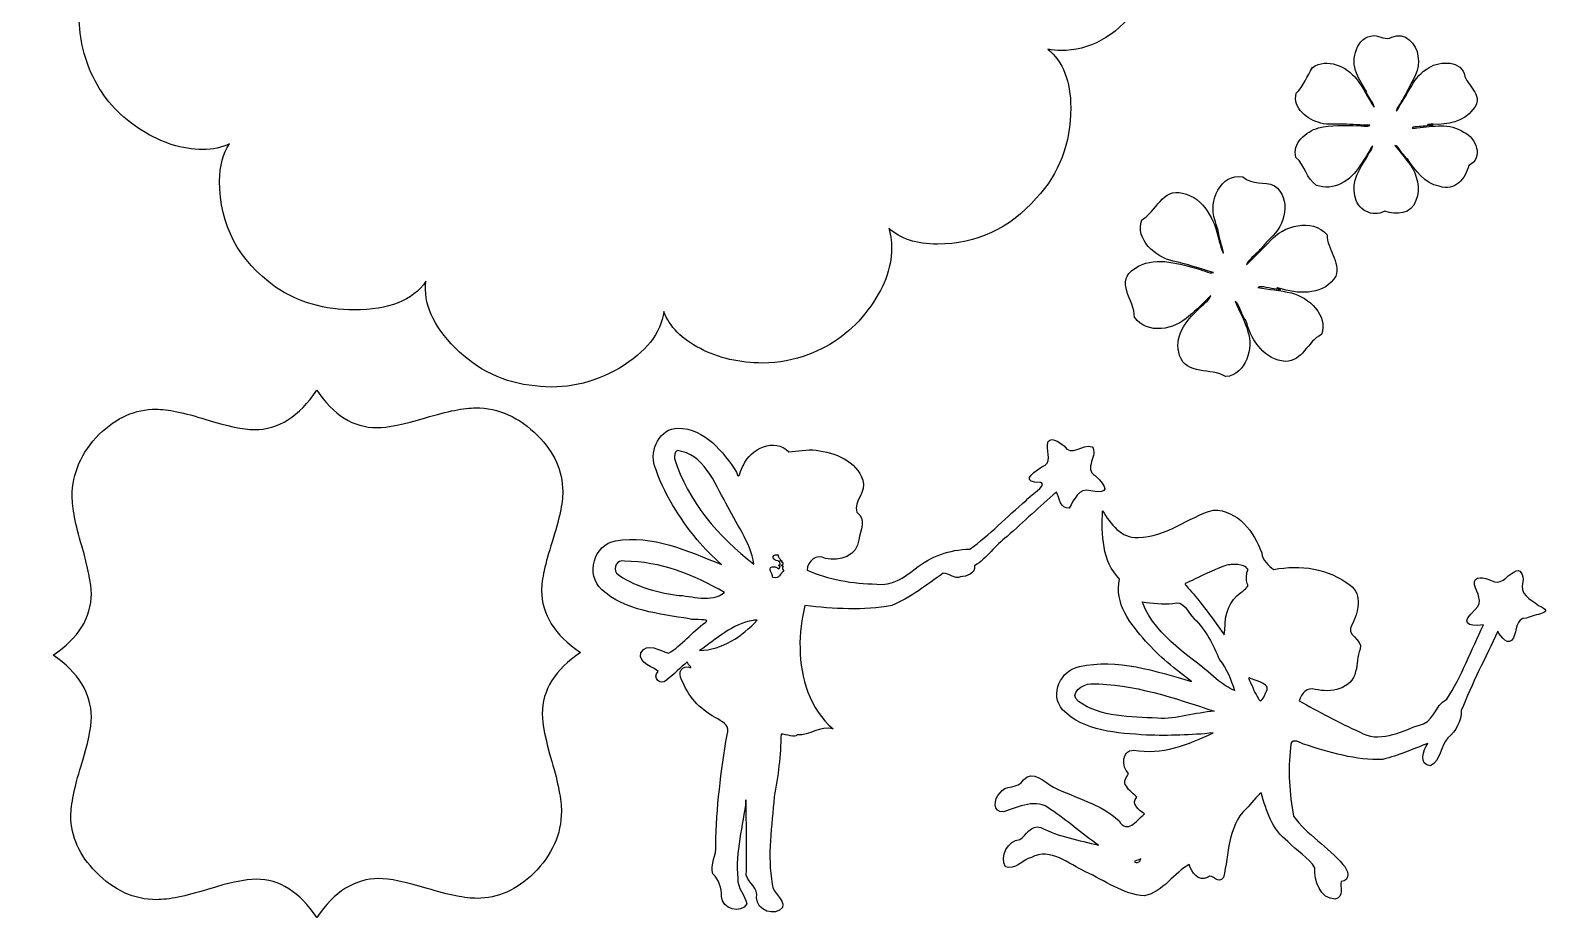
# Model space of a CAD drawing. Header units: centimetres. Extents: x -18.6 to 30.6, y -12.9 to 13.8.
# Drawn here: x 11.6 to 30.64, y -8.61 to 2.45 of the extents above; entities that cross this region are included whole.
import ezdxf

# ---------------------------------------------------------------- set-up
doc = ezdxf.new("R2010")
doc.units = ezdxf.units.CM
doc.header["$MEASUREMENT"] = 0
doc.layers.add('Layer 1', color=7, linetype='Continuous')

msp = doc.modelspace()

# ---------------------------------------------------------------- linework, layer by layer
at = {"layer": 'Layer 1', "color": 2}
for points, knots in [([(18.15909, 12.30055), (17.81347, 12.30054), (17.47397, 12.17544), (17.14058, 11.92526), (17.14058, 11.92526), (16.77111, 11.6512), (16.60426, 11.34733), (16.64005, 11.01366), (16.64005, 11.01366), (16.47306, 11.26384), (16.16919, 11.38893), (15.72845, 11.38895), (15.72845, 11.38895), (15.38283, 11.38894), (15.06704, 11.29962), (14.78107, 11.12101), (14.78107, 11.12101), (14.28068, 10.78731), (14.03049, 10.34046), (14.03049, 9.78045), (14.03049, 9.78045), (14.03049, 9.60152), (14.07209, 9.45257), (14.1553, 9.3336), (14.1553, 9.3336), (14.06017, 9.39294), (13.94103, 9.42261), (13.7979, 9.42262), (13.7979, 9.42262), (13.55963, 9.42261), (13.30944, 9.33926), (13.04732, 9.17257), (13.04732, 9.17257), (12.7852, 9.00586), (12.58861, 8.80033), (12.45755, 8.55596), (12.45755, 8.55596), (12.32649, 8.31158), (12.26096, 8.04044), (12.26096, 7.74255), (12.26096, 7.74255), (12.26096, 7.2183), (12.42169, 6.87283), (12.74316, 6.70615), (12.74316, 6.70615), (12.45718, 6.70614), (12.19506, 6.55123), (11.9568, 6.2414), (11.9568, 6.2414), (11.71854, 5.93156), (11.5994, 5.59191), (11.5994, 5.22245), (11.5994, 5.22245), (11.5994, 4.84105), (11.71555, 4.49245), (11.94785, 4.17666), (11.94785, 4.17666), (12.18015, 3.86086), (12.43347, 3.70296), (12.70781, 3.70297), (12.70781, 3.70297), (12.37412, 3.52434), (12.20728, 3.16694), (12.20728, 2.63078), (12.20728, 2.63078), (12.20728, 2.3448), (12.27281, 2.07665), (12.40387, 1.82631), (12.40387, 1.82631), (12.53493, 1.57597), (12.72854, 1.37036), (12.98469, 1.20949), (12.98469, 1.20949), (13.24084, 1.04861), (13.49402, 0.96817), (13.74421, 0.96817), (13.74421, 0.96817), (13.87541, 0.96817), (13.98858, 0.99202), (14.08371, 1.03974), (14.08371, 1.03974), (14.0005, 0.92075), (13.9589, 0.76584), (13.95891, 0.57499), (13.95891, 0.57499), (13.95891, 0.02689), (14.19121, -0.414), (14.65581, -0.74768), (14.65581, -0.74768), (14.94178, -0.93823), (15.2695, -1.03351), (15.63898, -1.03351), (15.63898, -1.03351), (16.06808, -1.03351), (16.36599, -0.91438), (16.53269, -0.67611), (16.53269, -0.67611), (16.4969, -0.95016), (16.61902, -1.22719), (16.89903, -1.5072), (16.89903, -1.5072), (17.17904, -1.78721), (17.50974, -1.94511), (17.89114, -1.98089), (17.89114, -1.98089), (18.2606, -2.0286), (18.61211, -1.95413), (18.94565, -1.75746), (18.94565, -1.75746), (19.27918, -1.5608), (19.46384, -1.32544), (19.49964, -1.0514), (19.49964, -1.0514), (19.5712, -1.24195), (19.7232, -1.39687), (19.95566, -1.51615), (19.95566, -1.51615), (20.1881, -1.63543), (20.44731, -1.69507), (20.73329, -1.69507), (20.73329, -1.69507), (20.93576, -1.69507), (21.12631, -1.65929), (21.30495, -1.58772), (21.30495, -1.58772), (21.60284, -1.48037), (21.85013, -1.29564), (22.0468, -1.03352), (22.0468, -1.03352), (22.24345, -0.7714), (22.34178, -0.51525), (22.34179, -0.26505), (22.34179, -0.26505), (22.34178, -0.16963), (22.32985, -0.08614), (22.30601, -0.01457), (22.30601, -0.01457), (22.44913, -0.14578), (22.65176, -0.21138), (22.91389, -0.21138), (22.91389, -0.21138), (23.40233, -0.21138), (23.8134, -0.02068), (24.1471, 0.36072), (24.1471, 0.36072), (24.43306, 0.67055), (24.57605, 1.04584), (24.57606, 1.48658), (24.57606, 1.48658), (24.57605, 1.82026), (24.48077, 2.06464), (24.29023, 2.2197), (24.29023, 2.2197), (24.34956, 2.20777), (24.40309, 2.2018), (24.45082, 2.20181), (24.45082, 2.20181), (24.80835, 2.20181), (25.12414, 2.37454), (25.3982, 2.72001), (25.3982, 2.72001), (25.67223, 3.06547), (25.80926, 3.42294), (25.80927, 3.79242), (25.80927, 3.79242), (25.80926, 4.06646), (25.74671, 4.3256), (25.62163, 4.56983), (25.62163, 4.56983), (25.49652, 4.81405), (25.3387, 4.98388), (25.14816, 5.0793), (25.14816, 5.0793), (25.3387, 5.16279), (25.49951, 5.32963), (25.63058, 5.57983), (25.63058, 5.57983), (25.76163, 5.83001), (25.82716, 6.10406), (25.82717, 6.40197), (25.82717, 6.40197), (25.82716, 6.78336), (25.67224, 7.15872), (25.36242, 7.52805), (25.36242, 7.52805), (25.05258, 7.89736), (24.71889, 8.04042), (24.36136, 7.95723), (24.36136, 7.95723), (24.55219, 8.12392), (24.64761, 8.38007), (24.64763, 8.7257), (24.64763, 8.7257), (24.64762, 9.14287), (24.51059, 9.50637), (24.23656, 9.81622), (24.23656, 9.81622), (23.90286, 10.20924), (23.48583, 10.40576), (22.98546, 10.40577), (22.98546, 10.40577), (22.73497, 10.40576), (22.54427, 10.34626), (22.41336, 10.22729), (22.41336, 10.22729), (22.4372, 10.31048), (22.44913, 10.39979), (22.44914, 10.49523), (22.44914, 10.49523), (22.44913, 10.74541), (22.35378, 11.00156), (22.16309, 11.2637), (22.16309, 11.2637), (21.97238, 11.52581), (21.73404, 11.71054), (21.44808, 11.8179), (21.44808, 11.8179), (21.25752, 11.90138), (21.04893, 11.94313), (20.82231, 11.94314), (20.82231, 11.94314), (20.19071, 11.94313), (19.79157, 11.73454), (19.62488, 11.31737), (19.62488, 11.31737), (19.60102, 11.57948), (19.44014, 11.80887), (19.14224, 12.00554), (19.14224, 12.00554), (18.84433, 12.20219), (18.51661, 12.30052), (18.15907, 12.30053), (18.15907, 12.30053), (18.15907, 12.30053), (18.15909, 12.30055), (18.15909, 12.30055)], [0, 0, 0, 0, 0.01666667, 0.01666667, 0.01666667, 0.01666667, 0.03333333, 0.03333333, 0.03333333, 0.03333333, 0.05, 0.05, 0.05, 0.05, 0.06666667, 0.06666667, 0.06666667, 0.06666667, 0.08333333, 0.08333333, 0.08333333, 0.08333333, 0.1, 0.1, 0.1, 0.1, 0.11666667, 0.11666667, 0.11666667, 0.11666667, 0.13333333, 0.13333333, 0.13333333, 0.13333333, 0.15, 0.15, 0.15, 0.15, 0.16666667, 0.16666667, 0.16666667, 0.16666667, 0.18333333, 0.18333333, 0.18333333, 0.18333333, 0.2, 0.2, 0.2, 0.2, 0.21666667, 0.21666667, 0.21666667, 0.21666667, 0.23333333, 0.23333333, 0.23333333, 0.23333333, 0.25, 0.25, 0.25, 0.25, 0.26666667, 0.26666667, 0.26666667, 0.26666667, 0.28333333, 0.28333333, 0.28333333, 0.28333333, 0.3, 0.3, 0.3, 0.3, 0.31666667, 0.31666667, 0.31666667, 0.31666667, 0.33333333, 0.33333333, 0.33333333, 0.33333333, 0.35, 0.35, 0.35, 0.35, 0.36666667, 0.36666667, 0.36666667, 0.36666667, 0.38333333, 0.38333333, 0.38333333, 0.38333333, 0.4, 0.4, 0.4, 0.4, 0.41666667, 0.41666667, 0.41666667, 0.41666667, 0.43333333, 0.43333333, 0.43333333, 0.43333333, 0.45, 0.45, 0.45, 0.45, 0.46666667, 0.46666667, 0.46666667, 0.46666667, 0.48333333, 0.48333333, 0.48333333, 0.48333333, 0.5, 0.5, 0.5, 0.5, 0.51666667, 0.51666667, 0.51666667, 0.51666667, 0.53333333, 0.53333333, 0.53333333, 0.53333333, 0.55, 0.55, 0.55, 0.55, 0.56666667, 0.56666667, 0.56666667, 0.56666667, 0.58333333, 0.58333333, 0.58333333, 0.58333333, 0.6, 0.6, 0.6, 0.6, 0.61666667, 0.61666667, 0.61666667, 0.61666667, 0.63333333, 0.63333333, 0.63333333, 0.63333333, 0.65, 0.65, 0.65, 0.65, 0.66666667, 0.66666667, 0.66666667, 0.66666667, 0.68333333, 0.68333333, 0.68333333, 0.68333333, 0.7, 0.7, 0.7, 0.7, 0.71666667, 0.71666667, 0.71666667, 0.71666667, 0.73333333, 0.73333333, 0.73333333, 0.73333333, 0.75, 0.75, 0.75, 0.75, 0.76666667, 0.76666667, 0.76666667, 0.76666667, 0.78333333, 0.78333333, 0.78333333, 0.78333333, 0.8, 0.8, 0.8, 0.8, 0.81666667, 0.81666667, 0.81666667, 0.81666667, 0.83333333, 0.83333333, 0.83333333, 0.83333333, 0.85, 0.85, 0.85, 0.85, 0.86666667, 0.86666667, 0.86666667, 0.86666667, 0.88333333, 0.88333333, 0.88333333, 0.88333333, 0.9, 0.9, 0.9, 0.9, 0.91666667, 0.91666667, 0.91666667, 0.91666667, 0.93333333, 0.93333333, 0.93333333, 0.93333333, 0.95, 0.95, 0.95, 0.95, 0.96666667, 0.96666667, 0.96666667, 0.96666667, 1, 1, 1, 1]), ([(28.3593, 2.38967), (28.1392, 2.37681), (28.06618, 2.09712), (28.13961, 1.921), (28.13961, 1.921), (28.17314, 1.83856), (28.22528, 1.76543), (28.26799, 1.68762), (28.26799, 1.68762), (28.20514, 1.77362), (28.26706, 1.67664), (28.28888, 1.63847), (28.28888, 1.63847), (28.30872, 1.59282), (28.36214, 1.53856), (28.36146, 1.49817), (28.36146, 1.49817), (28.28391, 1.6062), (28.22673, 1.74276), (28.13969, 1.8497), (28.13969, 1.8497), (28.01824, 2.0068), (27.77228, 2.11599), (27.59347, 1.99138), (27.59347, 1.99138), (27.52194, 1.88299), (27.48662, 1.76214), (27.38977, 1.66943), (27.38977, 1.66943), (27.33993, 1.48263), (27.53216, 1.33788), (27.69484, 1.29898), (27.69484, 1.29898), (27.79426, 1.27028), (27.87851, 1.29025), (27.97307, 1.28509), (27.97307, 1.28509), (28.08464, 1.28009), (28.1962, 1.2751), (28.30777, 1.2701), (28.30777, 1.2701), (28.28073, 1.24279), (28.20225, 1.27106), (28.15558, 1.26494), (28.15558, 1.26494), (27.99224, 1.27447), (27.82547, 1.27335), (27.66555, 1.2376), (27.66555, 1.2376), (27.51102, 1.19216), (27.33397, 1.04689), (27.38599, 0.86888), (27.38599, 0.86888), (27.49932, 0.77109), (27.51688, 0.60338), (27.64063, 0.52136), (27.64063, 0.52136), (27.85095, 0.44173), (28.07988, 0.58165), (28.18276, 0.76528), (28.18276, 0.76528), (28.24331, 0.84316), (28.28915, 0.93057), (28.33999, 1.01475), (28.33999, 1.01475), (28.35174, 0.97755), (28.28956, 0.92191), (28.27299, 0.87764), (28.27299, 0.87764), (28.18505, 0.73116), (28.0726, 0.57391), (28.12209, 0.39231), (28.12209, 0.39231), (28.14476, 0.21805), (28.33995, 0.11073), (28.49371, 0.20114), (28.49371, 0.20114), (28.63536, 0.147), (28.82759, 0.15739), (28.8817, 0.33246), (28.8817, 0.33246), (28.94798, 0.48283), (28.89138, 0.65444), (28.81584, 0.77341), (28.81584, 0.77341), (28.75093, 0.8555), (28.68601, 0.93759), (28.6211, 1.01967), (28.6211, 1.01967), (28.65976, 1.0184), (28.68963, 0.93933), (28.72492, 0.90819), (28.72492, 0.90819), (28.77826, 0.83319), (28.77153, 0.85802), (28.77968, 0.85069), (28.77968, 0.85069), (28.87733, 0.70371), (28.98802, 0.54636), (29.17471, 0.51084), (29.17471, 0.51084), (29.37246, 0.4399), (29.50074, 0.60739), (29.54332, 0.77043), (29.54332, 0.77043), (29.73114, 0.86048), (29.63432, 1.11732), (29.47835, 1.18642), (29.47835, 1.18642), (29.30425, 1.30266), (29.09283, 1.25701), (28.89922, 1.23908), (28.89922, 1.23908), (28.81837, 1.22159), (28.81043, 1.25167), (28.89576, 1.25122), (28.89576, 1.25122), (28.96372, 1.25777), (29.03167, 1.26433), (29.09963, 1.27088), (29.09963, 1.27088), (28.99388, 1.27453), (29.01705, 1.28381), (29.09595, 1.2825), (29.09595, 1.2825), (29.27698, 1.27679), (29.47741, 1.3114), (29.59212, 1.46729), (29.59212, 1.46729), (29.74302, 1.62572), (29.54303, 1.74739), (29.49273, 1.87922), (29.49273, 1.87922), (29.46086, 2.08268), (29.18489, 2.07875), (29.04607, 1.98974), (29.04607, 1.98974), (28.94651, 1.93602), (28.87691, 1.8524), (28.83018, 1.76374), (28.83018, 1.76374), (28.76706, 1.65742), (28.70394, 1.55111), (28.64082, 1.44479), (28.64082, 1.44479), (28.63023, 1.48196), (28.69128, 1.5375), (28.70796, 1.58166), (28.70796, 1.58166), (28.72758, 1.61791), (28.80141, 1.7319), (28.76786, 1.6917), (28.76786, 1.6917), (28.84214, 1.82807), (28.93871, 1.96679), (28.90701, 2.13187), (28.90701, 2.13187), (28.89862, 2.28522), (28.73764, 2.44533), (28.58168, 2.37093), (28.58168, 2.37093), (28.50359, 2.3242), (28.43708, 2.38771), (28.35932, 2.38969), (28.35932, 2.38969), (28.35932, 2.38969), (28.3593, 2.38967), (28.3593, 2.38967)], [0, 0, 0, 0, 0.02325581, 0.02325581, 0.02325581, 0.02325581, 0.04651163, 0.04651163, 0.04651163, 0.04651163, 0.06976744, 0.06976744, 0.06976744, 0.06976744, 0.09302326, 0.09302326, 0.09302326, 0.09302326, 0.11627907, 0.11627907, 0.11627907, 0.11627907, 0.13953488, 0.13953488, 0.13953488, 0.13953488, 0.1627907, 0.1627907, 0.1627907, 0.1627907, 0.18604651, 0.18604651, 0.18604651, 0.18604651, 0.20930233, 0.20930233, 0.20930233, 0.20930233, 0.23255814, 0.23255814, 0.23255814, 0.23255814, 0.25581395, 0.25581395, 0.25581395, 0.25581395, 0.27906977, 0.27906977, 0.27906977, 0.27906977, 0.30232558, 0.30232558, 0.30232558, 0.30232558, 0.3255814, 0.3255814, 0.3255814, 0.3255814, 0.34883721, 0.34883721, 0.34883721, 0.34883721, 0.37209302, 0.37209302, 0.37209302, 0.37209302, 0.39534884, 0.39534884, 0.39534884, 0.39534884, 0.41860465, 0.41860465, 0.41860465, 0.41860465, 0.44186047, 0.44186047, 0.44186047, 0.44186047, 0.46511628, 0.46511628, 0.46511628, 0.46511628, 0.48837209, 0.48837209, 0.48837209, 0.48837209, 0.51162791, 0.51162791, 0.51162791, 0.51162791, 0.53488372, 0.53488372, 0.53488372, 0.53488372, 0.55813953, 0.55813953, 0.55813953, 0.55813953, 0.58139535, 0.58139535, 0.58139535, 0.58139535, 0.60465116, 0.60465116, 0.60465116, 0.60465116, 0.62790698, 0.62790698, 0.62790698, 0.62790698, 0.65116279, 0.65116279, 0.65116279, 0.65116279, 0.6744186, 0.6744186, 0.6744186, 0.6744186, 0.69767442, 0.69767442, 0.69767442, 0.69767442, 0.72093023, 0.72093023, 0.72093023, 0.72093023, 0.74418605, 0.74418605, 0.74418605, 0.74418605, 0.76744186, 0.76744186, 0.76744186, 0.76744186, 0.79069767, 0.79069767, 0.79069767, 0.79069767, 0.81395349, 0.81395349, 0.81395349, 0.81395349, 0.8372093, 0.8372093, 0.8372093, 0.8372093, 0.86046512, 0.86046512, 0.86046512, 0.86046512, 0.88372093, 0.88372093, 0.88372093, 0.88372093, 0.90697674, 0.90697674, 0.90697674, 0.90697674, 0.93023256, 0.93023256, 0.93023256, 0.93023256, 0.95348837, 0.95348837, 0.95348837, 0.95348837, 1, 1, 1, 1]), ([(26.72391, 0.62909), (26.44448, 0.6776), (26.29116, 0.31763), (26.37558, 0.09007), (26.37558, 0.09007), (26.38556, 0.04538), (26.45595, -0.16706), (26.40963, -0.05546), (26.40963, -0.05546), (26.4218, -0.10469), (26.4549, -0.21151), (26.47508, -0.28279), (26.47508, -0.28279), (26.49923, -0.41152), (26.43405, -0.20122), (26.42361, -0.1549), (26.42361, -0.1549), (26.3692, 0.09125), (26.24326, 0.36381), (25.97262, 0.42396), (25.97262, 0.42396), (25.72004, 0.49315), (25.6434, 0.18804), (25.46212, 0.09241), (25.46212, 0.09241), (25.37686, -0.15466), (25.63465, -0.37624), (25.85538, -0.4254), (25.85538, -0.4254), (26.01282, -0.45336), (26.19125, -0.52017), (26.35912, -0.56758), (26.35912, -0.56758), (26.30395, -0.5854), (26.20611, -0.52454), (26.13532, -0.51356), (26.13532, -0.51356), (25.89102, -0.44717), (25.60671, -0.35814), (25.37811, -0.51525), (25.37811, -0.51525), (25.11374, -0.67098), (25.3751, -0.91339), (25.37187, -1.12483), (25.37187, -1.12483), (25.52682, -1.34717), (25.87817, -1.28026), (26.04857, -1.11001), (26.04857, -1.11001), (26.14762, -1.03223), (26.23523, -0.94214), (26.32345, -0.85266), (26.32345, -0.85266), (26.3135, -0.91037), (26.21345, -0.9676), (26.17043, -1.02513), (26.17043, -1.02513), (26.00784, -1.16647), (25.85768, -1.37534), (25.93528, -1.60075), (25.93528, -1.60075), (26.01868, -1.85263), (26.32813, -1.74998), (26.50885, -1.86547), (26.50885, -1.86547), (26.76795, -1.84062), (26.85756, -1.49931), (26.78672, -1.30588), (26.78672, -1.30588), (26.75165, -1.17285), (26.68024, -1.05234), (26.62887, -0.92493), (26.62887, -0.92493), (26.67915, -0.95358), (26.69661, -1.06885), (26.73482, -1.12938), (26.73482, -1.12938), (26.76753, -1.20935), (26.73206, -1.08141), (26.77181, -1.19943), (26.77181, -1.19943), (26.83957, -1.42501), (26.99679, -1.65814), (27.2541, -1.67537), (27.2541, -1.67537), (27.4704, -1.67837), (27.52949, -1.42265), (27.70338, -1.34095), (27.70338, -1.34095), (27.79176, -1.10005), (27.54479, -0.87592), (27.32908, -0.82168), (27.32908, -0.82168), (27.19149, -0.78829), (27.04879, -0.7766), (26.90913, -0.75203), (26.90913, -0.75203), (26.96012, -0.72531), (27.06678, -0.77276), (27.13825, -0.77332), (27.13825, -0.77332), (27.30165, -0.80775), (27.02563, -0.72325), (27.21978, -0.77282), (27.21978, -0.77282), (27.44618, -0.84335), (27.74827, -0.83937), (27.88287, -0.61216), (27.88287, -0.61216), (27.94513, -0.43113), (27.77304, -0.27565), (27.77409, -0.09469), (27.77409, -0.09469), (27.58643, 0.12086), (27.21913, 0.01372), (27.06947, -0.16879), (27.06947, -0.16879), (26.96882, -0.26938), (26.86817, -0.36998), (26.76752, -0.47057), (26.76752, -0.47057), (26.7845, -0.40999), (26.88193, -0.34934), (26.9301, -0.28873), (26.9301, -0.28873), (27.00883, -0.21302), (26.96747, -0.23772), (27.06772, -0.13696), (27.06772, -0.13696), (27.25013, 0.01702), (27.33704, 0.35722), (27.11773, 0.51685), (27.11773, 0.51685), (26.98414, 0.58169), (26.8485, 0.51226), (26.7239, 0.62914), (26.7239, 0.62914), (26.7239, 0.62914), (26.72391, 0.62909), (26.72391, 0.62909)], [0, 0, 0, 0, 0.02777778, 0.02777778, 0.02777778, 0.02777778, 0.05555556, 0.05555556, 0.05555556, 0.05555556, 0.08333333, 0.08333333, 0.08333333, 0.08333333, 0.11111111, 0.11111111, 0.11111111, 0.11111111, 0.13888889, 0.13888889, 0.13888889, 0.13888889, 0.16666667, 0.16666667, 0.16666667, 0.16666667, 0.19444444, 0.19444444, 0.19444444, 0.19444444, 0.22222222, 0.22222222, 0.22222222, 0.22222222, 0.25, 0.25, 0.25, 0.25, 0.27777778, 0.27777778, 0.27777778, 0.27777778, 0.30555556, 0.30555556, 0.30555556, 0.30555556, 0.33333333, 0.33333333, 0.33333333, 0.33333333, 0.36111111, 0.36111111, 0.36111111, 0.36111111, 0.38888889, 0.38888889, 0.38888889, 0.38888889, 0.41666667, 0.41666667, 0.41666667, 0.41666667, 0.44444444, 0.44444444, 0.44444444, 0.44444444, 0.47222222, 0.47222222, 0.47222222, 0.47222222, 0.5, 0.5, 0.5, 0.5, 0.52777778, 0.52777778, 0.52777778, 0.52777778, 0.55555556, 0.55555556, 0.55555556, 0.55555556, 0.58333333, 0.58333333, 0.58333333, 0.58333333, 0.61111111, 0.61111111, 0.61111111, 0.61111111, 0.63888889, 0.63888889, 0.63888889, 0.63888889, 0.66666667, 0.66666667, 0.66666667, 0.66666667, 0.69444444, 0.69444444, 0.69444444, 0.69444444, 0.72222222, 0.72222222, 0.72222222, 0.72222222, 0.75, 0.75, 0.75, 0.75, 0.77777778, 0.77777778, 0.77777778, 0.77777778, 0.80555556, 0.80555556, 0.80555556, 0.80555556, 0.83333333, 0.83333333, 0.83333333, 0.83333333, 0.86111111, 0.86111111, 0.86111111, 0.86111111, 0.88888889, 0.88888889, 0.88888889, 0.88888889, 0.91666667, 0.91666667, 0.91666667, 0.91666667, 0.94444444, 0.94444444, 0.94444444, 0.94444444, 1, 1, 1, 1]), ([(15.17089, -8.6123), (15.39016, -8.28875), (15.64784, -8.12698), (15.94395, -8.12698), (15.94395, -8.12698), (16.07553, -8.12698), (16.27703, -8.16811), (16.54844, -8.25037), (16.54844, -8.25037), (16.81984, -8.33263), (17.02683, -8.37376), (17.1694, -8.37376), (17.1694, -8.37376), (17.42708, -8.37376), (17.66288, -8.26961), (17.8768, -8.06132), (17.8768, -8.06132), (18.10704, -7.83094), (18.22216, -7.57319), (18.22217, -7.28806), (18.22217, -7.28806), (18.22216, -7.1455), (18.18241, -6.93851), (18.1029, -6.6671), (18.1029, -6.6671), (18.02338, -6.39569), (17.98362, -6.19694), (17.98363, -6.07084), (17.98363, -6.07084), (17.98362, -5.77487), (18.14265, -5.51993), (18.46072, -5.30601), (18.46072, -5.30601), (18.13717, -5.08674), (17.97539, -4.82906), (17.9754, -4.53295), (17.9754, -4.53295), (17.97539, -4.40137), (18.01927, -4.1985), (18.10702, -3.92434), (18.10702, -3.92434), (18.19476, -3.65019), (18.23864, -3.44183), (18.23864, -3.29926), (18.23864, -3.29926), (18.23863, -3.04158), (18.13449, -2.80852), (17.9262, -2.60009), (17.9262, -2.60009), (17.69581, -2.36985), (17.43806, -2.25473), (17.15294, -2.25472), (17.15294, -2.25472), (17.01037, -2.25473), (16.80201, -2.29586), (16.52786, -2.37811), (16.52786, -2.37811), (16.2537, -2.46038), (16.05083, -2.5015), (15.91925, -2.5015), (15.91925, -2.5015), (15.62863, -2.50151), (15.37917, -2.34522), (15.17089, -2.03264), (15.17089, -2.03264), (14.95162, -2.36168), (14.69119, -2.5262), (14.3896, -2.5262), (14.3896, -2.5262), (14.25801, -2.52621), (14.05651, -2.4837), (13.78511, -2.39869), (13.78511, -2.39869), (13.5137, -2.31369), (13.30671, -2.27119), (13.16415, -2.27119), (13.16415, -2.27119), (12.90646, -2.2712), (12.67066, -2.37534), (12.45675, -2.58363), (12.45675, -2.58363), (12.23199, -2.81402), (12.11961, -3.07177), (12.11961, -3.35689), (12.11961, -3.35689), (12.11961, -3.49946), (12.15937, -3.70645), (12.23888, -3.97785), (12.23888, -3.97785), (12.31839, -4.24926), (12.35815, -4.44802), (12.35815, -4.57411), (12.35815, -4.57411), (12.35815, -4.87009), (12.19912, -5.12503), (11.88106, -5.33894), (11.88106, -5.33894), (12.19912, -5.55821), (12.35815, -5.8159), (12.35815, -6.112), (12.35815, -6.112), (12.35815, -6.24359), (12.31565, -6.44646), (12.23065, -6.72061), (12.23065, -6.72061), (12.14565, -6.99476), (12.10314, -7.20312), (12.10314, -7.34569), (12.10314, -7.34569), (12.10314, -7.60338), (12.20729, -7.83643), (12.41558, -8.04486), (12.41558, -8.04486), (12.64047, -8.27511), (12.89274, -8.39023), (13.17238, -8.39023), (13.17238, -8.39023), (13.32043, -8.39023), (13.53153, -8.34773), (13.80569, -8.26273), (13.80569, -8.26273), (14.07984, -8.17773), (14.28271, -8.13523), (14.4143, -8.13522), (14.4143, -8.13522), (14.70491, -8.13522), (14.95711, -8.29425), (15.1709, -8.61231), (15.1709, -8.61231), (15.1709, -8.61231), (15.17089, -8.6123), (15.17089, -8.6123)], [0, 0, 0, 0, 0.02941176, 0.02941176, 0.02941176, 0.02941176, 0.05882353, 0.05882353, 0.05882353, 0.05882353, 0.08823529, 0.08823529, 0.08823529, 0.08823529, 0.11764706, 0.11764706, 0.11764706, 0.11764706, 0.14705882, 0.14705882, 0.14705882, 0.14705882, 0.17647059, 0.17647059, 0.17647059, 0.17647059, 0.20588235, 0.20588235, 0.20588235, 0.20588235, 0.23529412, 0.23529412, 0.23529412, 0.23529412, 0.26470588, 0.26470588, 0.26470588, 0.26470588, 0.29411765, 0.29411765, 0.29411765, 0.29411765, 0.32352941, 0.32352941, 0.32352941, 0.32352941, 0.35294118, 0.35294118, 0.35294118, 0.35294118, 0.38235294, 0.38235294, 0.38235294, 0.38235294, 0.41176471, 0.41176471, 0.41176471, 0.41176471, 0.44117647, 0.44117647, 0.44117647, 0.44117647, 0.47058824, 0.47058824, 0.47058824, 0.47058824, 0.5, 0.5, 0.5, 0.5, 0.52941176, 0.52941176, 0.52941176, 0.52941176, 0.55882353, 0.55882353, 0.55882353, 0.55882353, 0.58823529, 0.58823529, 0.58823529, 0.58823529, 0.61764706, 0.61764706, 0.61764706, 0.61764706, 0.64705882, 0.64705882, 0.64705882, 0.64705882, 0.67647059, 0.67647059, 0.67647059, 0.67647059, 0.70588235, 0.70588235, 0.70588235, 0.70588235, 0.73529412, 0.73529412, 0.73529412, 0.73529412, 0.76470588, 0.76470588, 0.76470588, 0.76470588, 0.79411765, 0.79411765, 0.79411765, 0.79411765, 0.82352941, 0.82352941, 0.82352941, 0.82352941, 0.85294118, 0.85294118, 0.85294118, 0.85294118, 0.88235294, 0.88235294, 0.88235294, 0.88235294, 0.91176471, 0.91176471, 0.91176471, 0.91176471, 0.94117647, 0.94117647, 0.94117647, 0.94117647, 1, 1, 1, 1]), ([(19.67843, -2.50676), (19.44699, -2.51152), (19.31967, -2.77606), (19.38574, -2.9797), (19.38574, -2.9797), (19.49472, -3.31535), (19.69193, -3.62656), (19.91573, -3.89913), (19.91573, -3.89913), (20.00973, -4.00968), (20.11096, -4.11166), (20.21918, -4.20836), (20.21918, -4.20836), (19.80265, -4.04415), (19.35714, -3.83209), (18.89874, -3.91401), (18.89874, -3.91401), (18.62463, -3.95584), (18.5243, -4.33962), (18.72345, -4.52007), (18.72345, -4.52007), (19.01679, -4.79051), (19.44696, -4.82054), (19.82147, -4.88801), (19.82147, -4.88801), (19.87278, -4.91156), (20.09762, -4.87356), (20.01825, -4.93266), (20.01825, -4.93266), (19.85426, -5.04624), (19.72384, -5.22159), (19.55771, -5.31631), (19.55771, -5.31631), (19.4565, -5.28595), (19.28197, -5.1701), (19.21458, -5.30887), (19.21458, -5.30887), (19.17366, -5.44733), (19.38204, -5.48532), (19.42873, -5.54286), (19.42873, -5.54286), (19.34914, -5.61449), (19.46322, -5.733), (19.53374, -5.65035), (19.53374, -5.65035), (19.62546, -5.58441), (19.71082, -5.48932), (19.79254, -5.42463), (19.79254, -5.42463), (19.80368, -5.46514), (19.8819, -5.51209), (19.80246, -5.48747), (19.80246, -5.48747), (19.6869, -5.47251), (19.68114, -5.60362), (19.73797, -5.67516), (19.73797, -5.67516), (19.81656, -5.88184), (19.98182, -6.03856), (20.17511, -6.13576), (20.17511, -6.13576), (20.24961, -6.18546), (20.33419, -6.22385), (20.28863, -6.33166), (20.28863, -6.33166), (20.21423, -6.78586), (20.15426, -7.24571), (20.14807, -7.70832), (20.14807, -7.70832), (20.16433, -7.83109), (20.0717, -7.95205), (20.11086, -8.06799), (20.11086, -8.06799), (20.19095, -8.14723), (20.22342, -8.24292), (20.21918, -8.35242), (20.21918, -8.35242), (20.22379, -8.50215), (20.46701, -8.57598), (20.53585, -8.44337), (20.53585, -8.44337), (20.51528, -8.33105), (20.41419, -8.247), (20.42257, -8.12422), (20.42257, -8.12422), (20.38987, -7.79322), (20.48993, -7.46781), (20.5251, -7.14443), (20.5251, -7.14443), (20.52989, -7.45732), (20.53651, -7.77375), (20.52841, -8.0837), (20.52841, -8.0837), (20.55779, -8.18687), (20.68103, -8.24531), (20.65739, -8.3673), (20.65739, -8.3673), (20.6562, -8.5254), (20.88888, -8.60732), (20.98233, -8.48719), (20.98233, -8.48719), (21.0029, -8.37393), (20.85717, -8.31125), (20.85252, -8.19615), (20.85252, -8.19615), (20.78571, -7.83686), (20.85252, -7.46663), (20.87662, -7.10757), (20.87662, -7.10757), (20.92766, -6.85034), (20.95635, -6.58918), (20.96332, -6.32671), (20.96332, -6.32671), (21.02903, -6.32115), (21.14184, -6.38042), (21.16258, -6.33415), (21.16258, -6.33415), (21.32383, -6.34431), (21.44775, -6.21911), (21.61072, -6.25974), (21.61072, -6.25974), (21.32104, -6.01052), (21.20183, -5.62791), (21.2001, -5.25188), (21.2001, -5.25188), (21.19138, -5.07665), (21.2191, -4.87704), (21.26098, -4.72103), (21.26098, -4.72103), (21.61815, -4.76104), (21.99088, -4.78975), (22.34494, -4.71938), (22.34494, -4.71938), (22.5795, -4.62327), (22.77885, -4.46122), (22.98655, -4.31754), (22.98655, -4.31754), (23.06684, -4.31556), (23.12857, -4.39943), (23.20235, -4.36467), (23.20235, -4.36467), (23.27601, -4.35518), (23.39026, -4.32483), (23.37681, -4.22411), (23.37681, -4.22411), (23.53233, -4.13132), (23.63282, -3.96759), (23.7839, -3.85779), (23.7839, -3.85779), (23.98832, -3.67367), (24.19041, -3.4882), (24.39711, -3.30469), (24.39711, -3.30469), (24.43462, -3.37899), (24.44839, -3.5206), (24.55669, -3.50478), (24.55669, -3.50478), (24.62041, -3.3972), (24.67419, -3.25081), (24.82706, -3.28981), (24.82706, -3.28981), (25.07034, -3.33453), (25.02739, -3.24118), (24.88488, -3.10059), (24.88488, -3.10059), (24.7257, -3.01785), (24.92888, -2.83746), (24.84212, -2.73998), (24.84212, -2.73998), (24.72041, -2.69324), (24.58546, -2.87978), (24.49302, -2.73004), (24.49302, -2.73004), (24.44148, -2.68083), (24.29728, -2.58832), (24.28714, -2.7135), (24.28714, -2.7135), (24.27574, -2.81596), (24.34907, -2.94944), (24.21521, -2.99049), (24.21521, -2.99049), (24.0642, -3.08978), (23.95874, -3.17971), (24.20591, -3.18699), (24.20591, -3.18699), (24.28599, -3.22765), (24.05548, -3.34667), (24.01843, -3.41217), (24.01843, -3.41217), (23.78195, -3.60865), (23.56262, -3.84447), (23.31577, -4.01678), (23.31577, -4.01678), (23.06587, -4.023), (22.82933, -4.10441), (22.63599, -4.26297), (22.63599, -4.26297), (22.4962, -4.36954), (22.34358, -4.48445), (22.1556, -4.45314), (22.1556, -4.45314), (21.86103, -4.44967), (21.54448, -4.39506), (21.28744, -4.28033), (21.28744, -4.28033), (21.29327, -4.16603), (21.40628, -4.06846), (21.51895, -4.13398), (21.51895, -4.13398), (21.69028, -4.17575), (21.91859, -4.10065), (21.93236, -3.89999), (21.93236, -3.89999), (21.95156, -3.7824), (22.03289, -3.64468), (21.9059, -3.55769), (21.9059, -3.55769), (21.86529, -3.41865), (22.03283, -3.30272), (21.98362, -3.15668), (21.98362, -3.15668), (21.90882, -2.91855), (21.62978, -2.81031), (21.40071, -2.78378), (21.40071, -2.78378), (21.28731, -2.76591), (21.1647, -2.79744), (21.05923, -2.80445), (21.05923, -2.80445), (20.8837, -2.61804), (20.58086, -2.76256), (20.49368, -2.96981), (20.49368, -2.96981), (20.45217, -3.01188), (20.4433, -3.18786), (20.40769, -3.05745), (20.40769, -3.05745), (20.24533, -2.80159), (20.00782, -2.51379), (19.67843, -2.50679), (19.67843, -2.50679), (19.67843, -2.50679), (19.67843, -2.50676), (19.67843, -2.50676)], [0, 0, 0, 0, 0.01612903, 0.01612903, 0.01612903, 0.01612903, 0.03225806, 0.03225806, 0.03225806, 0.03225806, 0.0483871, 0.0483871, 0.0483871, 0.0483871, 0.06451613, 0.06451613, 0.06451613, 0.06451613, 0.08064516, 0.08064516, 0.08064516, 0.08064516, 0.09677419, 0.09677419, 0.09677419, 0.09677419, 0.11290323, 0.11290323, 0.11290323, 0.11290323, 0.12903226, 0.12903226, 0.12903226, 0.12903226, 0.14516129, 0.14516129, 0.14516129, 0.14516129, 0.16129032, 0.16129032, 0.16129032, 0.16129032, 0.17741935, 0.17741935, 0.17741935, 0.17741935, 0.19354839, 0.19354839, 0.19354839, 0.19354839, 0.20967742, 0.20967742, 0.20967742, 0.20967742, 0.22580645, 0.22580645, 0.22580645, 0.22580645, 0.24193548, 0.24193548, 0.24193548, 0.24193548, 0.25806452, 0.25806452, 0.25806452, 0.25806452, 0.27419355, 0.27419355, 0.27419355, 0.27419355, 0.29032258, 0.29032258, 0.29032258, 0.29032258, 0.30645161, 0.30645161, 0.30645161, 0.30645161, 0.32258065, 0.32258065, 0.32258065, 0.32258065, 0.33870968, 0.33870968, 0.33870968, 0.33870968, 0.35483871, 0.35483871, 0.35483871, 0.35483871, 0.37096774, 0.37096774, 0.37096774, 0.37096774, 0.38709677, 0.38709677, 0.38709677, 0.38709677, 0.40322581, 0.40322581, 0.40322581, 0.40322581, 0.41935484, 0.41935484, 0.41935484, 0.41935484, 0.43548387, 0.43548387, 0.43548387, 0.43548387, 0.4516129, 0.4516129, 0.4516129, 0.4516129, 0.46774194, 0.46774194, 0.46774194, 0.46774194, 0.48387097, 0.48387097, 0.48387097, 0.48387097, 0.5, 0.5, 0.5, 0.5, 0.51612903, 0.51612903, 0.51612903, 0.51612903, 0.53225806, 0.53225806, 0.53225806, 0.53225806, 0.5483871, 0.5483871, 0.5483871, 0.5483871, 0.56451613, 0.56451613, 0.56451613, 0.56451613, 0.58064516, 0.58064516, 0.58064516, 0.58064516, 0.59677419, 0.59677419, 0.59677419, 0.59677419, 0.61290323, 0.61290323, 0.61290323, 0.61290323, 0.62903226, 0.62903226, 0.62903226, 0.62903226, 0.64516129, 0.64516129, 0.64516129, 0.64516129, 0.66129032, 0.66129032, 0.66129032, 0.66129032, 0.67741935, 0.67741935, 0.67741935, 0.67741935, 0.69354839, 0.69354839, 0.69354839, 0.69354839, 0.70967742, 0.70967742, 0.70967742, 0.70967742, 0.72580645, 0.72580645, 0.72580645, 0.72580645, 0.74193548, 0.74193548, 0.74193548, 0.74193548, 0.75806452, 0.75806452, 0.75806452, 0.75806452, 0.77419355, 0.77419355, 0.77419355, 0.77419355, 0.79032258, 0.79032258, 0.79032258, 0.79032258, 0.80645161, 0.80645161, 0.80645161, 0.80645161, 0.82258065, 0.82258065, 0.82258065, 0.82258065, 0.83870968, 0.83870968, 0.83870968, 0.83870968, 0.85483871, 0.85483871, 0.85483871, 0.85483871, 0.87096774, 0.87096774, 0.87096774, 0.87096774, 0.88709677, 0.88709677, 0.88709677, 0.88709677, 0.90322581, 0.90322581, 0.90322581, 0.90322581, 0.91935484, 0.91935484, 0.91935484, 0.91935484, 0.93548387, 0.93548387, 0.93548387, 0.93548387, 0.9516129, 0.9516129, 0.9516129, 0.9516129, 0.96774194, 0.96774194, 0.96774194, 0.96774194, 1, 1, 1, 1]), ([(19.66603, -2.78622), (20.00065, -2.82567), (20.12675, -3.1893), (20.275, -3.44187), (20.275, -3.44187), (20.3915, -3.69505), (20.58126, -3.92038), (20.62267, -4.20256), (20.62267, -4.20256), (20.18497, -3.86466), (19.79785, -3.42095), (19.63462, -2.88708), (19.63462, -2.88708), (19.6302, -2.85139), (19.63488, -2.80876), (19.66604, -2.78621), (19.66604, -2.78621), (19.66604, -2.78621), (19.66603, -2.78622), (19.66603, -2.78622)], [0, 0, 0, 0, 0.16666667, 0.16666667, 0.16666667, 0.16666667, 0.33333333, 0.33333333, 0.33333333, 0.33333333, 0.5, 0.5, 0.5, 0.5, 0.66666667, 0.66666667, 0.66666667, 0.66666667, 1, 1, 1, 1]), ([(26.35668, -3.52944), (26.03651, -3.62005), (25.76247, -3.87333), (25.41576, -3.87009), (25.41576, -3.87009), (25.20168, -3.88862), (25.07218, -3.69616), (24.97341, -3.53771), (24.97341, -3.53771), (24.96093, -3.83284), (24.96472, -4.16911), (25.18508, -4.39016), (25.18508, -4.39016), (25.11256, -4.68557), (25.32546, -4.95588), (25.5088, -5.1638), (25.5088, -5.1638), (25.67926, -5.35342), (25.87888, -5.51731), (26.08466, -5.66843), (26.08466, -5.66843), (25.63585, -5.5362), (25.15554, -5.37925), (24.68568, -5.48239), (24.68568, -5.48239), (24.44977, -5.52217), (24.31028, -5.83326), (24.47401, -6.01982), (24.47401, -6.01982), (24.74204, -6.29685), (25.16311, -6.30981), (25.52325, -6.33732), (25.52325, -6.33732), (25.80042, -6.34583), (26.07832, -6.33778), (26.35421, -6.31003), (26.35421, -6.31003), (26.04667, -6.45378), (25.7087, -6.59105), (25.36202, -6.52335), (25.36202, -6.52335), (25.20768, -6.5261), (25.20588, -6.73199), (25.29753, -6.81687), (25.29753, -6.81687), (25.28351, -6.8503), (25.21804, -6.91873), (25.27107, -6.97479), (25.27107, -6.97479), (25.29685, -7.02994), (25.37881, -7.08107), (25.40171, -7.11204), (25.40171, -7.11204), (25.31394, -7.18755), (25.43795, -7.27603), (25.49597, -7.32123), (25.49597, -7.32123), (25.38979, -7.40706), (25.2831, -7.57604), (25.1793, -7.40722), (25.1793, -7.40722), (24.94739, -7.19311), (24.63596, -7.12196), (24.36075, -6.98802), (24.36075, -6.98802), (24.25326, -6.92341), (24.10488, -6.76623), (23.98537, -6.89542), (23.98537, -6.89542), (23.92219, -7.01544), (23.75868, -6.94767), (23.6902, -7.06327), (23.6902, -7.06327), (23.61655, -7.12652), (23.59986, -7.31348), (23.73733, -7.2923), (23.73733, -7.2923), (23.92682, -7.24274), (24.14824, -7.11195), (24.32603, -7.26501), (24.32603, -7.26501), (24.53258, -7.40131), (24.71851, -7.57046), (24.923, -7.71067), (24.923, -7.71067), (24.67924, -7.64828), (24.42832, -7.6058), (24.20201, -7.48825), (24.20201, -7.48825), (24.07835, -7.45207), (24.02114, -7.5919), (23.94156, -7.64039), (23.94156, -7.64039), (23.79341, -7.64713), (23.68212, -7.85509), (23.76214, -7.97856), (23.76214, -7.97856), (23.87498, -8.03194), (23.97939, -7.88932), (24.08543, -7.86198), (24.08543, -7.86198), (24.32348, -7.7346), (24.55333, -7.95083), (24.7619, -8.04157), (24.7619, -8.04157), (24.99916, -8.15287), (25.23024, -8.32248), (25.49682, -8.34319), (25.49682, -8.34319), (25.72523, -8.29464), (25.87634, -8.04786), (26.05245, -7.95128), (26.05245, -7.95128), (26.08671, -8.0466), (26.16597, -8.17313), (26.28313, -8.11168), (26.28313, -8.11168), (26.34959, -8.05143), (26.41494, -8.21771), (26.48157, -8.11251), (26.48157, -8.11251), (26.552, -7.82529), (26.53059, -7.4806), (26.76434, -7.25675), (26.76434, -7.25675), (26.82583, -7.20109), (26.9017, -7.08633), (26.95203, -7.05831), (26.95203, -7.05831), (27.02123, -7.282), (27.08693, -7.52102), (27.28524, -7.66437), (27.28524, -7.66437), (27.38912, -7.77896), (27.54921, -7.86489), (27.62176, -7.99262), (27.62176, -7.99262), (27.61159, -8.15036), (27.68847, -8.38485), (27.87725, -8.38205), (27.87725, -8.38205), (27.98645, -8.36161), (27.93515, -8.21897), (27.94836, -8.16377), (27.94836, -8.16377), (28.0735, -8.1646), (28.04108, -8.00527), (27.97068, -7.9521), (27.97068, -7.9521), (27.79085, -7.72838), (27.51896, -7.58281), (27.35635, -7.34769), (27.35635, -7.34769), (27.30438, -7.0701), (27.28496, -6.77307), (27.31749, -6.49358), (27.31749, -6.49358), (27.3168, -6.3671), (27.40708, -6.41422), (27.48203, -6.44893), (27.48203, -6.44893), (27.8007, -6.55278), (28.13547, -6.65569), (28.47146, -6.64062), (28.47146, -6.64062), (28.66323, -6.59091), (28.84481, -6.51131), (29.02984, -6.44149), (29.02984, -6.44149), (28.97322, -6.52409), (28.91036, -6.7094), (29.06622, -6.72013), (29.06622, -6.72013), (29.18991, -6.66194), (29.19134, -6.4693), (29.28119, -6.37121), (29.28119, -6.37121), (29.38217, -6.28949), (29.4491, -6.16181), (29.44903, -6.02973), (29.44903, -6.02973), (29.58128, -5.6933), (29.75284, -5.37134), (29.90296, -5.04168), (29.90296, -5.04168), (29.93667, -5.11105), (30.04436, -5.24399), (30.09974, -5.12354), (30.09974, -5.12354), (30.14424, -5.03304), (30.12263, -4.87677), (30.26204, -4.8776), (30.26204, -4.8776), (30.36274, -4.82516), (30.63627, -4.82171), (30.41345, -4.71821), (30.41345, -4.71821), (30.30659, -4.63717), (30.16878, -4.58233), (30.21642, -4.42323), (30.21642, -4.42323), (30.23279, -4.34844), (30.18505, -4.23856), (30.10387, -4.30416), (30.10387, -4.30416), (30.00818, -4.35166), (29.93561, -4.48597), (29.82027, -4.40669), (29.82027, -4.40669), (29.75382, -4.37645), (29.58971, -4.33339), (29.61439, -4.46043), (29.61439, -4.46043), (29.64382, -4.56608), (29.73013, -4.67592), (29.621, -4.76883), (29.621, -4.76883), (29.44617, -4.94052), (29.50377, -4.98453), (29.72683, -4.96313), (29.72683, -4.96313), (29.57142, -5.26983), (29.45403, -5.60715), (29.26712, -5.89), (29.26712, -5.89), (29.11427, -5.96527), (29.10469, -6.19416), (28.91421, -6.21542), (28.91421, -6.21542), (28.68312, -6.29663), (28.41738, -6.4421), (28.17985, -6.29762), (28.17985, -6.29762), (27.92883, -6.18267), (27.65618, -6.04337), (27.42827, -5.91149), (27.42827, -5.91149), (27.45193, -5.81591), (27.52254, -5.73617), (27.62754, -5.7668), (27.62754, -5.7668), (27.81577, -5.81291), (28.08647, -5.76681), (28.13025, -5.54356), (28.13025, -5.54356), (28.16229, -5.45129), (28.14582, -5.35348), (28.18813, -5.26492), (28.18813, -5.26492), (28.22127, -5.13291), (27.9976, -5.09364), (28.08395, -4.96065), (28.08395, -4.96065), (28.1611, -4.80837), (28.22311, -4.58639), (28.0608, -4.46456), (28.0608, -4.46456), (27.79407, -4.25959), (27.43735, -4.20474), (27.11078, -4.27191), (27.11078, -4.27191), (27.04325, -4.22282), (26.97064, -4.16023), (26.95864, -4.0652), (26.95864, -4.0652), (26.86894, -3.80286), (26.65994, -3.52693), (26.35671, -3.52942), (26.35671, -3.52942), (26.35671, -3.52942), (26.35668, -3.52944), (26.35668, -3.52944)], [0, 0, 0, 0, 0.01449275, 0.01449275, 0.01449275, 0.01449275, 0.02898551, 0.02898551, 0.02898551, 0.02898551, 0.04347826, 0.04347826, 0.04347826, 0.04347826, 0.05797101, 0.05797101, 0.05797101, 0.05797101, 0.07246377, 0.07246377, 0.07246377, 0.07246377, 0.08695652, 0.08695652, 0.08695652, 0.08695652, 0.10144928, 0.10144928, 0.10144928, 0.10144928, 0.11594203, 0.11594203, 0.11594203, 0.11594203, 0.13043478, 0.13043478, 0.13043478, 0.13043478, 0.14492754, 0.14492754, 0.14492754, 0.14492754, 0.15942029, 0.15942029, 0.15942029, 0.15942029, 0.17391304, 0.17391304, 0.17391304, 0.17391304, 0.1884058, 0.1884058, 0.1884058, 0.1884058, 0.20289855, 0.20289855, 0.20289855, 0.20289855, 0.2173913, 0.2173913, 0.2173913, 0.2173913, 0.23188406, 0.23188406, 0.23188406, 0.23188406, 0.24637681, 0.24637681, 0.24637681, 0.24637681, 0.26086957, 0.26086957, 0.26086957, 0.26086957, 0.27536232, 0.27536232, 0.27536232, 0.27536232, 0.28985507, 0.28985507, 0.28985507, 0.28985507, 0.30434783, 0.30434783, 0.30434783, 0.30434783, 0.31884058, 0.31884058, 0.31884058, 0.31884058, 0.33333333, 0.33333333, 0.33333333, 0.33333333, 0.34782609, 0.34782609, 0.34782609, 0.34782609, 0.36231884, 0.36231884, 0.36231884, 0.36231884, 0.37681159, 0.37681159, 0.37681159, 0.37681159, 0.39130435, 0.39130435, 0.39130435, 0.39130435, 0.4057971, 0.4057971, 0.4057971, 0.4057971, 0.42028986, 0.42028986, 0.42028986, 0.42028986, 0.43478261, 0.43478261, 0.43478261, 0.43478261, 0.44927536, 0.44927536, 0.44927536, 0.44927536, 0.46376812, 0.46376812, 0.46376812, 0.46376812, 0.47826087, 0.47826087, 0.47826087, 0.47826087, 0.49275362, 0.49275362, 0.49275362, 0.49275362, 0.50724638, 0.50724638, 0.50724638, 0.50724638, 0.52173913, 0.52173913, 0.52173913, 0.52173913, 0.53623188, 0.53623188, 0.53623188, 0.53623188, 0.55072464, 0.55072464, 0.55072464, 0.55072464, 0.56521739, 0.56521739, 0.56521739, 0.56521739, 0.57971014, 0.57971014, 0.57971014, 0.57971014, 0.5942029, 0.5942029, 0.5942029, 0.5942029, 0.60869565, 0.60869565, 0.60869565, 0.60869565, 0.62318841, 0.62318841, 0.62318841, 0.62318841, 0.63768116, 0.63768116, 0.63768116, 0.63768116, 0.65217391, 0.65217391, 0.65217391, 0.65217391, 0.66666667, 0.66666667, 0.66666667, 0.66666667, 0.68115942, 0.68115942, 0.68115942, 0.68115942, 0.69565217, 0.69565217, 0.69565217, 0.69565217, 0.71014493, 0.71014493, 0.71014493, 0.71014493, 0.72463768, 0.72463768, 0.72463768, 0.72463768, 0.73913043, 0.73913043, 0.73913043, 0.73913043, 0.75362319, 0.75362319, 0.75362319, 0.75362319, 0.76811594, 0.76811594, 0.76811594, 0.76811594, 0.7826087, 0.7826087, 0.7826087, 0.7826087, 0.79710145, 0.79710145, 0.79710145, 0.79710145, 0.8115942, 0.8115942, 0.8115942, 0.8115942, 0.82608696, 0.82608696, 0.82608696, 0.82608696, 0.84057971, 0.84057971, 0.84057971, 0.84057971, 0.85507246, 0.85507246, 0.85507246, 0.85507246, 0.86956522, 0.86956522, 0.86956522, 0.86956522, 0.88405797, 0.88405797, 0.88405797, 0.88405797, 0.89855072, 0.89855072, 0.89855072, 0.89855072, 0.91304348, 0.91304348, 0.91304348, 0.91304348, 0.92753623, 0.92753623, 0.92753623, 0.92753623, 0.94202899, 0.94202899, 0.94202899, 0.94202899, 0.95652174, 0.95652174, 0.95652174, 0.95652174, 0.97101449, 0.97101449, 0.97101449, 0.97101449, 1, 1, 1, 1]), ([(19.00953, -4.16867), (19.45665, -4.16776), (19.87751, -4.33975), (20.2572, -4.5581), (20.2572, -4.5581), (20.08495, -4.69062), (19.85218, -4.59776), (19.65634, -4.59173), (19.65634, -4.59173), (19.39484, -4.55253), (19.11877, -4.4768), (18.90865, -4.31832), (18.90865, -4.31832), (18.86474, -4.24782), (18.91519, -4.1422), (19.00952, -4.16867), (19.00952, -4.16867), (19.00952, -4.16867), (19.00953, -4.16867), (19.00953, -4.16867)], [0, 0, 0, 0, 0.16666667, 0.16666667, 0.16666667, 0.16666667, 0.33333333, 0.33333333, 0.33333333, 0.33333333, 0.5, 0.5, 0.5, 0.5, 0.66666667, 0.66666667, 0.66666667, 0.66666667, 1, 1, 1, 1]), ([(20.91784, -4.08682), (20.82573, -4.07815), (20.85912, -4.16208), (20.92611, -4.16454), (20.92611, -4.16454), (20.99661, -4.21518), (20.89289, -4.22061), (20.95174, -4.22655), (20.95174, -4.22655), (20.94063, -4.29692), (20.91536, -4.24125), (20.88808, -4.2373), (20.88808, -4.2373), (20.76776, -4.23209), (20.85631, -4.3106), (20.85914, -4.3729), (20.85914, -4.3729), (20.96478, -4.38332), (20.93179, -4.3274), (20.99557, -4.2927), (20.99557, -4.2927), (20.9539, -4.23268), (21.01907, -4.2387), (20.9658, -4.22077), (20.9658, -4.22077), (20.9858, -4.22035), (20.99949, -4.17798), (20.96994, -4.18026), (20.96994, -4.18026), (20.96707, -4.17935), (20.99035, -4.13997), (20.94844, -4.16786), (20.94844, -4.16786), (20.97626, -4.127), (20.94088, -4.16967), (20.92198, -4.08931), (20.92198, -4.08931), (20.92333, -4.08537), (20.92052, -4.08536), (20.91785, -4.08683), (20.91785, -4.08683), (20.91785, -4.08683), (20.91784, -4.08682), (20.91784, -4.08682)], [0, 0, 0, 0, 0.08333333, 0.08333333, 0.08333333, 0.08333333, 0.16666667, 0.16666667, 0.16666667, 0.16666667, 0.25, 0.25, 0.25, 0.25, 0.33333333, 0.33333333, 0.33333333, 0.33333333, 0.41666667, 0.41666667, 0.41666667, 0.41666667, 0.5, 0.5, 0.5, 0.5, 0.58333333, 0.58333333, 0.58333333, 0.58333333, 0.66666667, 0.66666667, 0.66666667, 0.66666667, 0.75, 0.75, 0.75, 0.75, 0.83333333, 0.83333333, 0.83333333, 0.83333333, 1, 1, 1, 1]), ([(26.59963, -4.2084), (26.60626, -4.20841), (26.6129, -4.20841), (26.61954, -4.2084), (26.61954, -4.2084), (26.67927, -4.20841), (26.72573, -4.21836), (26.75893, -4.23827), (26.75893, -4.23827), (26.78548, -4.25819), (26.79211, -4.2781), (26.77884, -4.29801), (26.77884, -4.29801), (26.7722, -4.31129), (26.76888, -4.33784), (26.76889, -4.37766), (26.76889, -4.37766), (26.76889, -4.41749), (26.77386, -4.4457), (26.78382, -4.46229), (26.78382, -4.46229), (26.79377, -4.47889), (26.76556, -4.51042), (26.69919, -4.55687), (26.69919, -4.55687), (26.5598, -4.66307), (26.49343, -4.81905), (26.50007, -5.0248), (26.50007, -5.0248), (26.50007, -5.0248), (26.49011, -5.08454), (26.49011, -5.08454), (26.49011, -5.08454), (26.49011, -5.08454), (26.48015, -5.07458), (26.48015, -5.07458), (26.48015, -5.07458), (26.48015, -5.07458), (26.34077, -4.87546), (26.34077, -4.87546), (26.34077, -4.87546), (26.25448, -4.756), (26.17649, -4.65644), (26.1068, -4.57678), (26.1068, -4.57678), (26.03711, -4.49714), (26.00226, -4.45566), (26.00226, -4.45233), (26.00226, -4.45233), (26.00226, -4.44902), (26.07693, -4.41251), (26.22627, -4.34281), (26.22627, -4.34281), (26.37561, -4.27313), (26.4735, -4.23164), (26.51997, -4.21836), (26.51997, -4.21836), (26.54652, -4.21173), (26.57306, -4.20841), (26.59962, -4.2084), (26.59962, -4.2084), (26.59962, -4.2084), (26.59963, -4.2084), (26.59963, -4.2084)], [0, 0, 0, 0, 0.05882353, 0.05882353, 0.05882353, 0.05882353, 0.11764706, 0.11764706, 0.11764706, 0.11764706, 0.17647059, 0.17647059, 0.17647059, 0.17647059, 0.23529412, 0.23529412, 0.23529412, 0.23529412, 0.29411765, 0.29411765, 0.29411765, 0.29411765, 0.35294118, 0.35294118, 0.35294118, 0.35294118, 0.41176471, 0.41176471, 0.41176471, 0.41176471, 0.47058824, 0.47058824, 0.47058824, 0.47058824, 0.52941176, 0.52941176, 0.52941176, 0.52941176, 0.58823529, 0.58823529, 0.58823529, 0.58823529, 0.64705882, 0.64705882, 0.64705882, 0.64705882, 0.70588235, 0.70588235, 0.70588235, 0.70588235, 0.76470588, 0.76470588, 0.76470588, 0.76470588, 0.82352941, 0.82352941, 0.82352941, 0.82352941, 0.88235294, 0.88235294, 0.88235294, 0.88235294, 1, 1, 1, 1]), ([(25.47446, -4.6903), (25.64684, -5.12795), (26.09029, -5.35368), (26.42175, -5.66187), (26.42175, -5.66187), (26.48346, -5.70601), (26.54766, -5.74902), (26.61795, -5.78005), (26.61795, -5.78005), (26.57411, -5.64021), (26.52387, -5.50984), (26.43109, -5.3964), (26.43109, -5.3964), (26.35406, -5.21033), (26.26328, -5.0301), (26.11762, -4.88552), (26.11762, -4.88552), (26.03461, -4.81268), (25.98555, -4.63995), (25.85066, -4.69691), (25.85066, -4.69691), (25.72314, -4.70674), (25.59502, -4.69398), (25.4695, -4.67376), (25.4695, -4.67376), (25.4695, -4.67376), (25.47446, -4.6903), (25.47446, -4.6903)], [0, 0, 0, 0, 0.125, 0.125, 0.125, 0.125, 0.25, 0.25, 0.25, 0.25, 0.375, 0.375, 0.375, 0.375, 0.5, 0.5, 0.5, 0.5, 0.625, 0.625, 0.625, 0.625, 0.75, 0.75, 0.75, 0.75, 1, 1, 1, 1]), ([(20.66649, -4.90454), (20.47818, -5.10361), (20.22752, -5.2759), (19.94633, -5.2824), (19.94633, -5.2824), (20.15435, -5.13871), (20.3587, -4.94716), (20.61275, -4.90537), (20.61275, -4.90537), (20.62647, -4.90532), (20.66179, -4.90152), (20.66649, -4.90454)], [0, 0, 0, 0, 0.25, 0.25, 0.25, 0.25, 0.5, 0.5, 0.5, 0.5, 1, 1, 1, 1]), ([(24.82871, -5.69655), (24.72709, -5.69671), (24.54605, -5.81916), (24.67244, -5.91731), (24.67244, -5.91731), (24.95223, -6.11702), (25.32435, -6.10585), (25.65719, -6.1265), (25.65719, -6.1265), (25.89988, -6.144), (26.12894, -6.05254), (26.36743, -6.04051), (26.36743, -6.04051), (25.87235, -5.87213), (25.35875, -5.69858), (24.82871, -5.69655)], [0, 0, 0, 0, 0.2, 0.2, 0.2, 0.2, 0.4, 0.4, 0.4, 0.4, 0.6, 0.6, 0.6, 0.6, 1, 1, 1, 1]), ([(26.79874, -5.62214), (26.79874, -5.62215), (26.82529, -5.6321), (26.87839, -5.65201), (26.87839, -5.65201), (26.97795, -5.6852), (27.02773, -5.71839), (27.02773, -5.75157), (27.02773, -5.75157), (27.02772, -5.77149), (27.01611, -5.80302), (26.99288, -5.84615), (26.99288, -5.84615), (26.96965, -5.8893), (26.95305, -5.91087), (26.9431, -5.91086), (26.9431, -5.91086), (26.93314, -5.91087), (26.90493, -5.8644), (26.85848, -5.77148), (26.85848, -5.77148), (26.85184, -5.75157), (26.8452, -5.73498), (26.83856, -5.7217), (26.83856, -5.7217), (26.83192, -5.70843), (26.82528, -5.69516), (26.81865, -5.68188), (26.81865, -5.68188), (26.81201, -5.66861), (26.80703, -5.657), (26.80371, -5.64703), (26.80371, -5.64703), (26.80038, -5.63708), (26.79873, -5.62878), (26.79873, -5.62214), (26.79873, -5.62214), (26.79873, -5.62214), (26.79874, -5.62214), (26.79874, -5.62214)], [0, 0, 0, 0, 0.09090909, 0.09090909, 0.09090909, 0.09090909, 0.18181818, 0.18181818, 0.18181818, 0.18181818, 0.27272727, 0.27272727, 0.27272727, 0.27272727, 0.36363636, 0.36363636, 0.36363636, 0.36363636, 0.45454545, 0.45454545, 0.45454545, 0.45454545, 0.54545455, 0.54545455, 0.54545455, 0.54545455, 0.63636364, 0.63636364, 0.63636364, 0.63636364, 0.72727273, 0.72727273, 0.72727273, 0.72727273, 0.81818182, 0.81818182, 0.81818182, 0.81818182, 1, 1, 1, 1]), ([(25.44883, -7.88597), (25.44508, -7.95262), (25.32003, -7.91933), (25.39839, -7.90333), (25.39839, -7.90333), (25.40884, -7.9032), (25.46804, -7.86969), (25.44883, -7.88597)], [0, 0, 0, 0, 0.33333333, 0.33333333, 0.33333333, 0.33333333, 1, 1, 1, 1])]:
    msp.add_open_spline(points, degree=3, knots=knots, dxfattribs=at)

doc.saveas('drawing.dxf')
